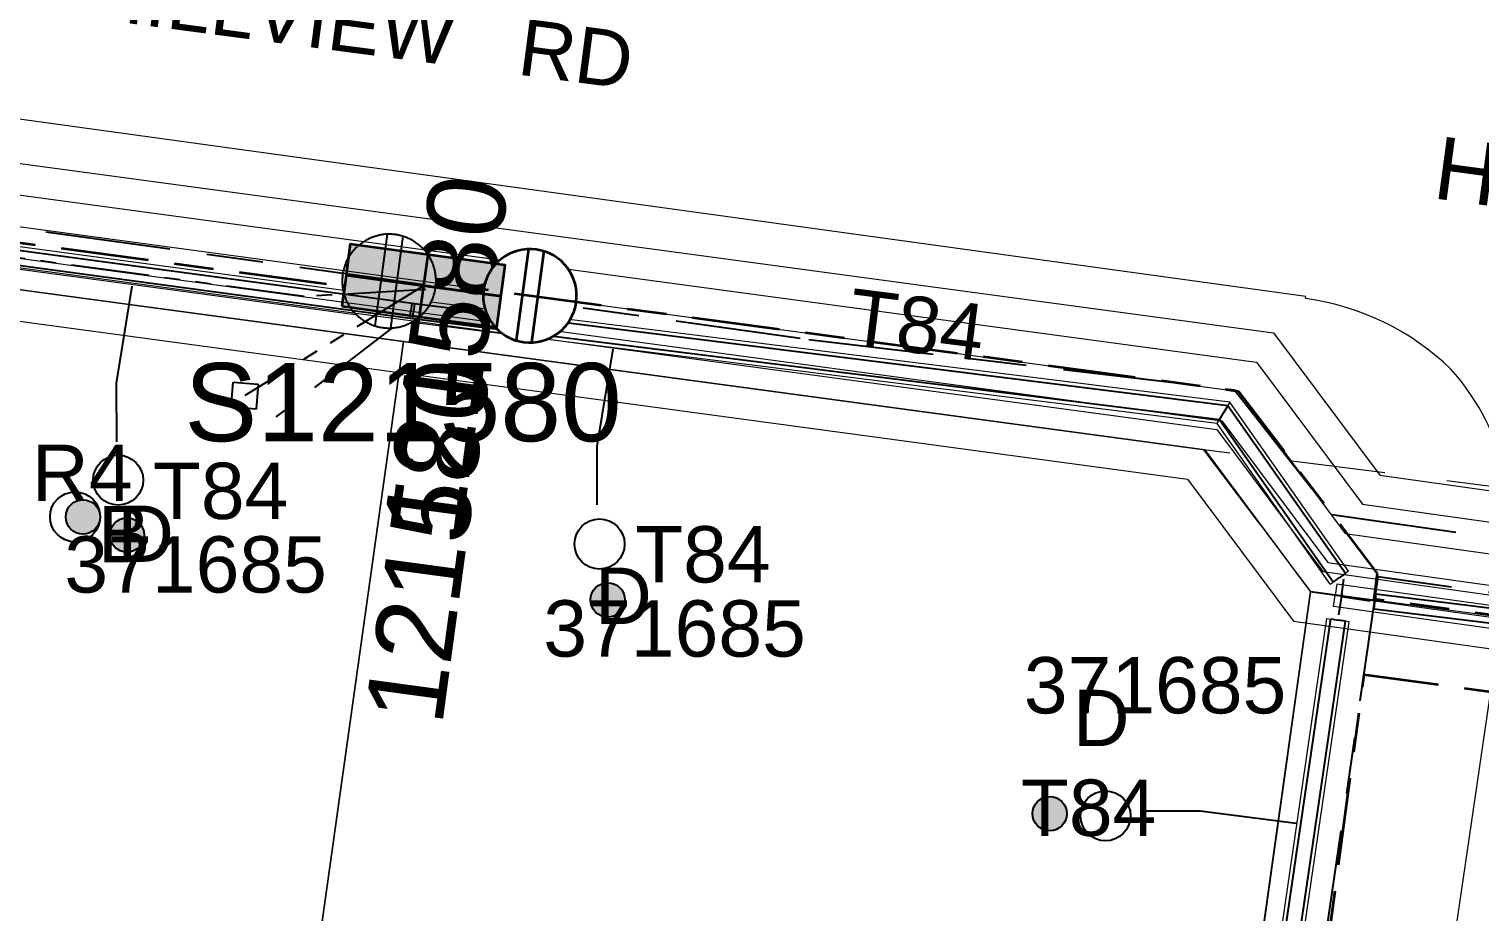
# Model space of a CAD drawing. Header units: metres. Extents: x 0 to 309348, y 0 to 6272736.
# Drawn here: x 308957.85 to 309004.22, y 6271779.44 to 6271807.65 of the extents above; entities that cross this region are included whole.
import ezdxf
from ezdxf.enums import TextEntityAlignment as Align

# ---------------------------------------------------------------- set-up
doc = ezdxf.new("R2010")
doc.units = ezdxf.units.M
for name, pattern in [('Cable Exist UG', [8.2, 4, -1.2, 1.8, -1.2]), ('Dash', [5, 3, -2]), ('PHANTOMX2', [5, 2.5, -0.5, 0.5, -0.5, 0.5, -0.5])]:
    doc.linetypes.add(name, pattern=pattern)
doc.layers.get('0').update_dxf_attribs({"color": 6})
for name, color, linetype, lineweight in [('_User Miscellaneous1', 30, 'Continuous', 13), ('_User_HV_Exist', 1, 'Continuous', 35), ('_User_LV_Exist', 5, 'Continuous', 35), ('_User_SL_Exist', 4, 'Continuous', 35), ('Cadastre Developer_SP_EXT', 98, 'Continuous', 15), ('Cadastre Land Parcels_SP_EXT', 118, 'Continuous', 15), ('Cadastre Roads_SP_EXT', 218, 'Continuous', 15), ('Cadastre Roads_SP_NEW', 214, 'Continuous', 15), ('Mains_LV_EXT', 163, 'Continuous', 25)]:
    doc.layers.add(name, color=color, linetype=linetype, lineweight=lineweight)
doc.layers.add('_User Miscellaneous10', color=252, linetype='Continuous', lineweight=13, plot=False, transparency=0.85)
for name, color, linetype in [('Duct_SP_EXT', 30, 'Continuous'), ('Equip_LV_EXT', 7, 'Continuous'), ('Services_SP_EXT', 42, 'PHANTOMX2'), ('SupportsUG_SP_LV_EXT', 7, 'Continuous'), ('Trench_SP_EXT', 7, 'Continuous')]:
    doc.layers.add(name, color=color, linetype=linetype)
doc.styles.add('ARIAL', font='arial.ttf', dxfattribs={"height": 2})
doc.styles.add('iecARIAL', font='arial.ttf', dxfattribs={"height": 2})
doc.styles.get("Standard").update_dxf_attribs({"font": 'arial.ttf'})
doc.linetypes.add('Cable New UG', pattern='A,7,-0.25,["x",Standard,S=2,R=0,X=0.2,Y=-0.8],-2.1', length=9.35)

# ---------------------------------------------------------------- blocks, each defined once
blk = doc.blocks.new('PILLAR_EXT')
blk.add_hatch(color=256).paths.add_polyline_path([(2.5, -1), (2.5, 1), (-2.5, 1), (-2.5, -1)])
for p, q in [((0, -1), (0, 1)), ((2.5, 0), (-2.5, 0))]:
    blk.add_line(p, q)
at = {"ltscale": 10}
blk.add_line((-2.5, 0), (2.5, 0), dxfattribs=at)
blk.add_lwpolyline([(2.5, 1), (1.25, 1), (-1.25, 1), (-2.5, 1), (-2.5, -1), (2.5, -1)], close=True)
for tag, p, flags in [('SUBURB', (0, 2), 1), ('STREETNAME', (0, 1.8), 9), ('PARENT', (0, 1.6), 9), ('NOTES', (0, 1.4), 9), ('LOCATION', (0, 1.2), 9), ('LEGEND', (0, 1), 9), ('SUPPORT_TYPE', (0, 0.6), 9), ('USAGE', (0, 0.8), 9), ('OWNED_BY', (0, 0.2), 9), ('STATE', (0, 0.4), 9)]:
    blk.add_attdef(tag, p, '', height=0.2, rotation=180, dxfattribs=dict(flags=flags))
at = {"width": 0.9, "flags": 8}
blk.add_attdef('ASSET_NUM', text='', height=2, rotation=270, dxfattribs=at).set_placement((2, -4), align=Align.MIDDLE_LEFT)
blk = doc.blocks.new('DUCT_EXT')
blk.add_circle((0, 0.8), 0.8)
at = {"flags": 1}
blk.add_attdef('Z', (0, 0), '', height=0.2, dxfattribs=at)
at = {"flags": 9}
for tag, p in [('DUCT_CODE', (0, 0)), ('XSECT_TYPE', (0, -0.2)), ('FB_REFERENCE', (0, -0.4)), ('STATE', (0, -0.6)), ('NOTES', (0, -0.8))]:
    blk.add_attdef(tag, text='', height=0.2, dxfattribs=at).set_placement(p, align=Align.MIDDLE_LEFT)
blk = doc.blocks.new('CCP_EXT')
at = {"flags": 9}
for tag, p in [('OWNED_BY', (0, -1)), ('USAGE', (0, -1.2)), ('LEGEND', (0, -1.4)), ('STATE', (0, -1.8)), ('LIFE_SUPPORT', (0, -1.6)), ('NOTES', (0, -2))]:
    blk.add_attdef(tag, text='', height=0.2, dxfattribs=at).set_placement(p, align=Align.MIDDLE_LEFT)
blk.add_wipeout([(0, 0.566), (0.566, 0), (0, -0.566), (-0.566, 0)])
blk.add_lwpolyline([(-0.566, 0), (0, 0.566), (0.566, 0), (0, -0.566), (-0.566, 0)])
at = {"flags": 1}
blk.add_attdef('Z', (0, 0), '', height=0.2, dxfattribs=at)
at = {"flags": 9}
for tag, p in [('CCP_TYPE', (0, 0)), ('CONSTRUCTED_VOLTAGE', (0, -0.2)), ('NO_PHASES', (0, -0.4)), ('OPERATING_VOLTAGE', (0, -0.6)), ('ORIENTATION', (0, -0.8))]:
    blk.add_attdef(tag, text='', height=0.2, dxfattribs=at).set_placement(p, align=Align.MIDDLE_LEFT)
blk = doc.blocks.new('LV_UG_LINKS_CLOSED_EXT')
at = {"layer": 'Equip_LV_EXT'}
for tag, flags, p in [('ACTUAL_STATUS', 9, (3, -2)), ('CONSTRUCTED_VOLTAGE', 9, (3, -2.2)), ('NO_PHASES', 9, (3, -2.4)), ('OPERATING_VOLTAGE', 9, (3, -2.6)), ('ORIENTATION', 9, (3, -2.8)), ('STATE', 9, (3, -3)), ('SWITCH_TYPE', 9, (3, -3.2)), ('OWNED_BY', 9, (3, -3.8)), ('USAGE', 9, (3, -3.4)), ('NOTES', 9, (3, -3.6)), ('OPERATED_BY', 9, (3, -4)), ('MAINTAINED_BY', 9, (3, -4.2)), ('TYPE', 9, (3, -4.6)), ('NUMBER_OF_PHASES', 9, (3, -4.4)), ('Z', 1, (3, -4.8))]:
    blk.add_attdef(tag, text='', height=0.2, dxfattribs=dict(at, flags=flags)).set_placement(p, align=Align.MIDDLE_LEFT)
blk.add_wipeout([(4, 1.5), (3.963, 1.5), (3.926, 1.498), (3.89, 1.496), (3.853, 1.493), (3.816, 1.489), (3.78, 1.484), (3.744, 1.478), (3.707, 1.471), (3.671, 1.464), (3.636, 1.455), (3.6, 1.446), (3.565, 1.435), (3.529, 1.424), (3.495, 1.412), (3.46, 1.399), (3.426, 1.386), (3.392, 1.371), (3.359, 1.356), (3.326, 1.34), (3.293, 1.323), (3.261, 1.305), (3.229, 1.287), (3.198, 1.267), (3.167, 1.247), (3.136, 1.226), (3.106, 1.205), (3.077, 1.183), (3.048, 1.16), (3.02, 1.136), (2.993, 1.111), (2.966, 1.086), (2.939, 1.061), (2.914, 1.034), (2.889, 1.007), (2.864, 0.98), (2.84, 0.952), (2.817, 0.923), (2.795, 0.894), (2.774, 0.864), (2.753, 0.833), (2.733, 0.802), (2.713, 0.771), (2.695, 0.739), (2.677, 0.707), (2.66, 0.674), (2.644, 0.641), (2.629, 0.608), (2.614, 0.574), (2.601, 0.54), (2.588, 0.505), (2.576, 0.471), (2.565, 0.435), (2.554, 0.4), (2.545, 0.364), (2.536, 0.329), (2.529, 0.293), (2.522, 0.256), (2.516, 0.22), (2.511, 0.184), (2.507, 0.147), (2.504, 0.11), (2.502, 0.074), (2.5, 0.037), (2.5, 0), (2.5, -0.037), (2.502, -0.074), (2.504, -0.11), (2.507, -0.147), (2.511, -0.184), (2.516, -0.22), (2.522, -0.256), (2.529, -0.293), (2.536, -0.329), (2.545, -0.364), (2.554, -0.4), (2.565, -0.435), (2.576, -0.471), (2.588, -0.505), (2.601, -0.54), (2.614, -0.574), (2.629, -0.608), (2.644, -0.641), (2.66, -0.674), (2.677, -0.707), (2.695, -0.739), (2.713, -0.771), (2.733, -0.802), (2.753, -0.833), (2.774, -0.864), (2.795, -0.894), (2.817, -0.923), (2.84, -0.952), (2.864, -0.98), (2.889, -1.007), (2.914, -1.034), (2.939, -1.061), (2.966, -1.086), (2.993, -1.111), (3.02, -1.136), (3.048, -1.16), (3.077, -1.183), (3.106, -1.205), (3.136, -1.226), (3.167, -1.247), (3.198, -1.267), (3.229, -1.287), (3.261, -1.305), (3.293, -1.323), (3.326, -1.34), (3.359, -1.356), (3.392, -1.371), (3.426, -1.386), (3.46, -1.399), (3.495, -1.412), (3.529, -1.424), (3.565, -1.435), (3.6, -1.446), (3.636, -1.455), (3.671, -1.464), (3.707, -1.471), (3.744, -1.478), (3.78, -1.484), (3.816, -1.489), (3.853, -1.493), (3.89, -1.496), (3.926, -1.498), (3.963, -1.5), (4, -1.5), (4.037, -1.5), (4.074, -1.498), (4.11, -1.496), (4.147, -1.493), (4.184, -1.489), (4.22, -1.484), (4.256, -1.478), (4.293, -1.471), (4.329, -1.464), (4.364, -1.455), (4.4, -1.446), (4.435, -1.435), (4.471, -1.424), (4.505, -1.412), (4.54, -1.399), (4.574, -1.386), (4.608, -1.371), (4.641, -1.356), (4.674, -1.34), (4.707, -1.323), (4.739, -1.305), (4.771, -1.287), (4.802, -1.267), (4.833, -1.247), (4.864, -1.226), (4.894, -1.205), (4.923, -1.183), (4.952, -1.16), (4.98, -1.136), (5.007, -1.111), (5.034, -1.086), (5.061, -1.061), (5.086, -1.034), (5.111, -1.007), (5.136, -0.98), (5.16, -0.952), (5.183, -0.923), (5.205, -0.894), (5.226, -0.864), (5.247, -0.833), (5.267, -0.802), (5.287, -0.771), (5.305, -0.739), (5.323, -0.707), (5.34, -0.674), (5.356, -0.641), (5.371, -0.608), (5.386, -0.574), (5.399, -0.54), (5.412, -0.505), (5.424, -0.471), (5.435, -0.435), (5.446, -0.4), (5.455, -0.364), (5.464, -0.329), (5.471, -0.293), (5.478, -0.256), (5.484, -0.22), (5.489, -0.184), (5.493, -0.147), (5.496, -0.11), (5.498, -0.074), (5.5, -0.037), (5.5, 0), (5.5, 0.037), (5.498, 0.074), (5.496, 0.11), (5.493, 0.147), (5.489, 0.184), (5.484, 0.22), (5.478, 0.256), (5.471, 0.293), (5.464, 0.329), (5.455, 0.364), (5.446, 0.4), (5.435, 0.435), (5.424, 0.471), (5.412, 0.505), (5.399, 0.54), (5.386, 0.574), (5.371, 0.608), (5.356, 0.641), (5.34, 0.674), (5.323, 0.707), (5.305, 0.739), (5.287, 0.771), (5.267, 0.802), (5.247, 0.833), (5.226, 0.864), (5.205, 0.894), (5.183, 0.923), (5.16, 0.952), (5.136, 0.98), (5.111, 1.007), (5.086, 1.034), (5.061, 1.061), (5.034, 1.086), (5.007, 1.111), (4.98, 1.136), (4.952, 1.16), (4.923, 1.183), (4.894, 1.205), (4.864, 1.226), (4.833, 1.247), (4.802, 1.267), (4.771, 1.287), (4.739, 1.305), (4.707, 1.323), (4.674, 1.34), (4.641, 1.356), (4.608, 1.371), (4.574, 1.386), (4.54, 1.399), (4.505, 1.412), (4.471, 1.424), (4.435, 1.435), (4.4, 1.446), (4.364, 1.455), (4.329, 1.464), (4.293, 1.471), (4.256, 1.478), (4.22, 1.484), (4.184, 1.489), (4.147, 1.493), (4.11, 1.496), (4.074, 1.498), (4.037, 1.5)]).dxf.layer = 'Equip_LV_EXT'
for p, q in [((3.75, 1.479), (3.75, -1.479)), ((4.25, 1.479), (4.25, -1.479))]:
    blk.add_line(p, q, dxfattribs=at)
at = {"layer": 'Equip_LV_EXT', "flags": 128}
blk.add_lwpolyline([(4, 1.5), (3.963, 1.5), (3.926, 1.498), (3.89, 1.496), (3.853, 1.493), (3.816, 1.489), (3.78, 1.484), (3.744, 1.478), (3.707, 1.471), (3.671, 1.464), (3.636, 1.455), (3.6, 1.446), (3.565, 1.435), (3.529, 1.424), (3.495, 1.412), (3.46, 1.399), (3.426, 1.386), (3.392, 1.371), (3.359, 1.356), (3.326, 1.34), (3.293, 1.323), (3.261, 1.305), (3.229, 1.287), (3.198, 1.267), (3.167, 1.247), (3.136, 1.226), (3.106, 1.205), (3.077, 1.183), (3.048, 1.16), (3.02, 1.136), (2.993, 1.111), (2.966, 1.086), (2.939, 1.061), (2.914, 1.034), (2.889, 1.007), (2.864, 0.98), (2.84, 0.952), (2.817, 0.923), (2.795, 0.894), (2.774, 0.864), (2.753, 0.833), (2.733, 0.802), (2.713, 0.771), (2.695, 0.739), (2.677, 0.707), (2.66, 0.674), (2.644, 0.641), (2.629, 0.608), (2.614, 0.574), (2.601, 0.54), (2.588, 0.505), (2.576, 0.471), (2.565, 0.435), (2.554, 0.4), (2.545, 0.364), (2.536, 0.329), (2.529, 0.293), (2.522, 0.256), (2.516, 0.22), (2.511, 0.184), (2.507, 0.147), (2.504, 0.11), (2.502, 0.074), (2.5, 0.037), (2.5, 0), (2.5, -0.037), (2.502, -0.074), (2.504, -0.11), (2.507, -0.147), (2.511, -0.184), (2.516, -0.22), (2.522, -0.256), (2.529, -0.293), (2.536, -0.329), (2.545, -0.364), (2.554, -0.4), (2.565, -0.435), (2.576, -0.471), (2.588, -0.505), (2.601, -0.54), (2.614, -0.574), (2.629, -0.608), (2.644, -0.641), (2.66, -0.674), (2.677, -0.707), (2.695, -0.739), (2.713, -0.771), (2.733, -0.802), (2.753, -0.833), (2.774, -0.864), (2.795, -0.894), (2.817, -0.923), (2.84, -0.952), (2.864, -0.98), (2.889, -1.007), (2.914, -1.034), (2.939, -1.061), (2.966, -1.086), (2.993, -1.111), (3.02, -1.136), (3.048, -1.16), (3.077, -1.183), (3.106, -1.205), (3.136, -1.226), (3.167, -1.247), (3.198, -1.267), (3.229, -1.287), (3.261, -1.305), (3.293, -1.323), (3.326, -1.34), (3.359, -1.356), (3.392, -1.371), (3.426, -1.386), (3.46, -1.399), (3.495, -1.412), (3.529, -1.424), (3.565, -1.435), (3.6, -1.446), (3.636, -1.455), (3.671, -1.464), (3.707, -1.471), (3.744, -1.478), (3.78, -1.484), (3.816, -1.489), (3.853, -1.493), (3.89, -1.496), (3.926, -1.498), (3.963, -1.5), (4, -1.5), (4.037, -1.5), (4.074, -1.498), (4.11, -1.496), (4.147, -1.493), (4.184, -1.489), (4.22, -1.484), (4.256, -1.478), (4.293, -1.471), (4.329, -1.464), (4.364, -1.455), (4.4, -1.446), (4.435, -1.435), (4.471, -1.424), (4.505, -1.412), (4.54, -1.399), (4.574, -1.386), (4.608, -1.371), (4.641, -1.356), (4.674, -1.34), (4.707, -1.323), (4.739, -1.305), (4.771, -1.287), (4.802, -1.267), (4.833, -1.247), (4.864, -1.226), (4.894, -1.205), (4.923, -1.183), (4.952, -1.16), (4.98, -1.136), (5.007, -1.111), (5.034, -1.086), (5.061, -1.061), (5.086, -1.034), (5.111, -1.007), (5.136, -0.98), (5.16, -0.952), (5.183, -0.923), (5.205, -0.894), (5.226, -0.864), (5.247, -0.833), (5.267, -0.802), (5.287, -0.771), (5.305, -0.739), (5.323, -0.707), (5.34, -0.674), (5.356, -0.641), (5.371, -0.608), (5.386, -0.574), (5.399, -0.54), (5.412, -0.505), (5.424, -0.471), (5.435, -0.435), (5.446, -0.4), (5.455, -0.364), (5.464, -0.329), (5.471, -0.293), (5.478, -0.256), (5.484, -0.22), (5.489, -0.184), (5.493, -0.147), (5.496, -0.11), (5.498, -0.074), (5.5, -0.037), (5.5, 0), (5.5, 0.037), (5.498, 0.074), (5.496, 0.11), (5.493, 0.147), (5.489, 0.184), (5.484, 0.22), (5.478, 0.256), (5.471, 0.293), (5.464, 0.329), (5.455, 0.364), (5.446, 0.4), (5.435, 0.435), (5.424, 0.471), (5.412, 0.505), (5.399, 0.54), (5.386, 0.574), (5.371, 0.608), (5.356, 0.641), (5.34, 0.674), (5.323, 0.707), (5.305, 0.739), (5.287, 0.771), (5.267, 0.802), (5.247, 0.833), (5.226, 0.864), (5.205, 0.894), (5.183, 0.923), (5.16, 0.952), (5.136, 0.98), (5.111, 1.007), (5.086, 1.034), (5.061, 1.061), (5.034, 1.086), (5.007, 1.111), (4.98, 1.136), (4.952, 1.16), (4.923, 1.183), (4.894, 1.205), (4.864, 1.226), (4.833, 1.247), (4.802, 1.267), (4.771, 1.287), (4.739, 1.305), (4.707, 1.323), (4.674, 1.34), (4.641, 1.356), (4.608, 1.371), (4.574, 1.386), (4.54, 1.399), (4.505, 1.412), (4.471, 1.424), (4.435, 1.435), (4.4, 1.446), (4.364, 1.455), (4.329, 1.464), (4.293, 1.471), (4.256, 1.478), (4.22, 1.484), (4.184, 1.489), (4.147, 1.493), (4.11, 1.496), (4.074, 1.498), (4.037, 1.5)], close=True, dxfattribs=at)
blk = doc.blocks.new('CABLE_LARGE_EXT')
h = blk.add_hatch(color=256)
edge = h.paths.add_edge_path()
edge.add_arc((0, 0.55), 0.55, 0, 360)
blk.add_circle((0, 0.55), 0.55)
at = {"flags": 1}
blk.add_attdef('Z', (0, 0), '', height=0.2, dxfattribs=at)
at = {"flags": 9}
for tag, p in [('COND_CODE', (0, 0)), ('STATE', (0, -0.4)), ('FB_REFERENCE', (0, -0.2)), ('XSECT_SIZE', (0, -0.6)), ('NOTES', (0, -0.8))]:
    blk.add_attdef(tag, text='', height=0.2, dxfattribs=at).set_placement(p, align=Align.MIDDLE_LEFT)
blk = doc.blocks.new('LV_UG_LINKS_NC')
blk.add_wipeout([(0.326, 0.932), (0.219, 0.778), (0.131, 0.612), (0.065, 0.436), (0.022, 0.254), (0.002, 0.067), (0.005, -0.12), (0.032, -0.306), (0.082, -0.487), (0.154, -0.66), (0.247, -0.823), (0.36, -0.973), (0.491, -1.107), (0.637, -1.224), (0.798, -1.322), (0.969, -1.399), (1.148, -1.453), (1.333, -1.485), (1.52, -1.494), (1.707, -1.479), (1.891, -1.44), (2.068, -1.379), (2.237, -1.296), (2.393, -1.193), (2.536, -1.071), (2.662, -0.932), (2.769, -0.778), (2.857, -0.612), (2.923, -0.436), (2.966, -0.254), (2.986, -0.067), (2.983, 0.12), (2.956, 0.306), (2.906, 0.487), (2.834, 0.66), (2.741, 0.823), (2.628, 0.973), (2.497, 1.107), (2.351, 1.224), (2.19, 1.322), (2.019, 1.399), (1.84, 1.453), (1.655, 1.485), (1.468, 1.494), (1.281, 1.479), (1.097, 1.44), (0.92, 1.379), (0.751, 1.296), (0.595, 1.193), (0.452, 1.071)])
for p, q in [((1.245, 1.473), (1.245, -1.473)), ((1.743, 1.473), (1.743, -1.473))]:
    blk.add_line(p, q)
blk.add_lwpolyline([(2.988, 0, 1), (0, 0, 1)], format="xyb", close=True)

msp = doc.modelspace()

# ---------------------------------------------------------------- linework, layer by layer
at = {"layer": '_User Miscellaneous1'}
for p, q in [((308970.19044, 6271798.98817), (308955.33243, 6271800.99632)), ((308970.09401, 6271798.27466), (308955.23591, 6271800.28282)), ((308970.00602, 6271798.28658), (308970.05079, 6271798.64379)), ((308970.09556, 6271799.00099), (308970.05079, 6271798.64379)), ((308970.09401, 6271798.27466), (308970.14222, 6271798.63141)), ((308996.23246, 6271795.72521), (308970.09556, 6271799.00099)), ((308970.19044, 6271798.98817), (308970.14222, 6271798.63141)), ((308995.8263, 6271795.05049), (308970.00602, 6271798.28658)), ((308995.8263, 6271795.05049), (308996.02938, 6271795.38785)), ((308996.23246, 6271795.72521), (308996.02938, 6271795.38785)), ((309000.02016, 6271790.32603), (308996.23246, 6271795.72521)), ((308999.43073, 6271789.91253), (308995.8263, 6271795.05049)), ((309000.02016, 6271790.32603), (308999.72545, 6271790.11928)), ((308999.43073, 6271789.91253), (308999.72545, 6271790.11928)), ((308999.64489, 6271789.91677), (308999.59487, 6271789.56027)), ((309015.65079, 6271787.67107), (308999.64489, 6271789.91677)), ((308999.54485, 6271789.20376), (308999.59487, 6271789.56027)), ((309015.55075, 6271786.95805), (308999.54485, 6271789.20376)), ((308997.06908, 6271773.3238), (308999.33332, 6271788.81974)), ((308997.7826, 6271773.22713), (309000.04576, 6271788.71564)), ((308999.33332, 6271788.81974), (308999.68954, 6271788.76769)), ((309000.04576, 6271788.71564), (308999.68954, 6271788.76769))]:
    msp.add_line(p, q, dxfattribs=at)
at = {"layer": '_User_LV_Exist', "linetype": 'Cable Exist UG', "ltscale": 0.7, "flags": 128}
for points in [[(308967.35527, 6271799.49673), (308967.35527, 6271799.49673), (308961.17807, 6271800.32882), (308956.11493, 6271801.01084), (308925.37836, 6271805.16612)], [(308967.35527, 6271799.49673), (308967.35527, 6271799.49673), (308961.17807, 6271800.32882), (308956.11493, 6271801.01084), (308925.37836, 6271805.16612)], [(309000.84068, 6271789.43812), (309000.95128, 6271790.25913), (308996.51642, 6271796.07485), (308972.37826, 6271799.32635)], [(309032.68397, 6271762.94977), (309032.41696, 6271760.96767), (309028.45277, 6271761.50169), (309030.85586, 6271779.34056), (309038.78424, 6271778.27252), (309039.85228, 6271786.2009), (309040.11929, 6271788.183), (309040.3863, 6271790.1651), (309020.44345, 6271792.85161), (309014.62774, 6271788.41677), (309014.19099, 6271785.17466), (309000.51453, 6271787.01703), (308996.99591, 6271760.89721)], [(309032.68397, 6271762.94977), (309032.41696, 6271760.96767), (309028.45277, 6271761.50169), (309030.85586, 6271779.34056), (309038.78424, 6271778.27252), (309039.85228, 6271786.2009), (309040.11929, 6271788.183), (309040.3863, 6271790.1651), (309020.44345, 6271792.85161), (309014.62774, 6271788.41677), (309014.19099, 6271785.17466), (309000.51453, 6271787.01703), (308996.99591, 6271760.89721)], [(309012.53504, 6271787.86277), (309000.84068, 6271789.43812)], [(309012.53504, 6271787.86277), (309000.84068, 6271789.43812)]]:
    msp.add_lwpolyline(points, dxfattribs=at)
at = {"layer": 'Cadastre Developer_SP_EXT', "linetype": 'Dash'}
msp.add_lwpolyline([(308995.39118, 6271794.20876), (308998.80721, 6271789.67616), (308996.52207, 6271773.39035), (308994.42045, 6271758.4131), (308992.31801, 6271743.43667), (308989.78903, 6271725.41461), (308985.37984, 6271722.40979), (309010.59442, 6271715.74483), (309007.11323, 6271721.01114), (309008.45716, 6271730.7), (309010.13747, 6271742.63972), (309011.47008, 6271752.6343), (309013.33842, 6271765.82281), (309015.06882, 6271777.83614), (309016.33853, 6271787.25021), (309021.02414, 6271790.93135), (308995.39118, 6271794.20876)], close=True, dxfattribs=at)
at = {"layer": 'Cadastre Land Parcels_SP_EXT', "linetype": 'Continuous'}
for points in [[(308966.9694, 6271777.38543), (308969.81416, 6271797.66643), (308955.03735, 6271799.66389), (308950.33496, 6271766.1429), (308964.867, 6271762.40908), (308966.9694, 6271777.38543)], [(308998.80722, 6271789.67621), (308995.42841, 6271794.20335), (308969.81416, 6271797.66643), (308966.9694, 6271777.38543), (308996.52205, 6271773.39041), (308998.80722, 6271789.67621)]]:
    msp.add_lwpolyline(points, close=True, dxfattribs=at)
at = {"layer": 'Cadastre Roads_SP_EXT', "linetype": 'Continuous'}
msp.add_lwpolyline([(309016.34606, 6271787.30513), (308998.80722, 6271789.67623), (308996.52213, 6271773.39044), (308994.42045, 6271758.41308), (308992.31789, 6271743.43669), (308989.78899, 6271725.41464), (309007.0412, 6271720.98619), (309016.34606, 6271787.30513)], close=True, dxfattribs=at)
at = {"layer": 'Cadastre Roads_SP_NEW', "color": 4, "linetype": 'Continuous', "ltscale": 2, "transparency": 33554495}
for p, q in [((308998.65202, 6271799.03907), (308998.66071, 6271799.10206)), ((308995.61528, 6271725.16157), (309005.14253, 6271790.43065))]:
    msp.add_line(p, q, dxfattribs=at)
for centre, radius, start, end in [((308997.53684, 6271790.8363), 8.27887, 45.90677, 82.26108), ((308997.59193, 6271791.68167), 7.65307, 350.597075, 41.795561)]:
    msp.add_arc(centre, radius, start, end, dxfattribs=at)
at = {"layer": 'Duct_SP_EXT'}
for p, q in [((308995.894, 6271795.16294), (308996.02938, 6271795.38785)), ((308996.16477, 6271795.61276), (308996.02938, 6271795.38785)), ((308999.92192, 6271790.25711), (308996.16477, 6271795.61276)), ((308999.52897, 6271789.98145), (308995.894, 6271795.16294)), ((308999.52897, 6271789.98145), (308999.72545, 6271790.11928)), ((308999.92192, 6271790.25711), (308999.72545, 6271790.11928)), ((309000.83782, 6271789.11629), (309000.86707, 6271789.3545)), ((309000.89632, 6271789.59271), (309000.86707, 6271789.3545)), ((309014.36026, 6271787.9395), (309000.89632, 6271789.59271)), ((309014.30177, 6271787.46308), (309000.83782, 6271789.11629)), ((308997.188, 6271773.30769), (308999.45206, 6271788.80239)), ((308997.66368, 6271773.24324), (308999.92702, 6271788.73299)), ((308999.45206, 6271788.80239), (308999.68954, 6271788.76769)), ((308999.92702, 6271788.73299), (308999.68954, 6271788.76769))]:
    msp.add_line(p, q, dxfattribs=at)
for points in [[(308960.65025, 6271794.45767), (308960.64755, 6271796.33846), (308961.14563, 6271799.43384)], [(308976.00417, 6271792.45044), (308976.00254, 6271794.32927), (308976.51978, 6271797.4214)], [(308993.39917, 6271782.67151), (308995.28224, 6271782.67469), (308998.35087, 6271782.27972)]]:
    msp.add_lwpolyline(points, dxfattribs=at)
at = {"layer": 'Mains_LV_EXT', "linetype": 'Cable Exist UG'}
msp.add_lwpolyline([(309040.53296, 6271780.87716), (309040.16751, 6271782.68144), (309041.48473, 6271791.83633), (309041.48473, 6271791.83633), (309035.04236, 6271792.66874), (309035.04236, 6271792.66874), (309027.29378, 6271793.86017), (309019.60492, 6271794.95291), (309011.43334, 6271788.68872), (309011.43334, 6271788.68872), (309000.96207, 6271790.15025), (308998.8519, 6271775.66809), (309000.69347, 6271773.84003), (309000.69347, 6271773.84003), (308998.72986, 6271760.06866), (308996.36869, 6271758.08403)], dxfattribs=at)
at = {"layer": 'Trench_SP_EXT', "linetype": 'Cable Exist UG'}
for points in [[(308999.79458, 6271789.516), (308999.86841, 6271790.06978)], [(308999.71308, 6271788.93554), (308999.82387, 6271789.60011)], [(308999.79458, 6271789.516), (309000.71019, 6271789.37902)]]:
    msp.add_lwpolyline(points, dxfattribs=at)

# ---------------------------------------------------------------- block references
at = {"layer": 'Duct_SP_EXT'}
for name, p, rotation in [('DUCT_EXT', (308961.49811, 6271793.24066), 90.08043177349576), ('DUCT_EXT', (308960.12015, 6271792.05839), 89.51030442739325), ('CABLE_LARGE_EXT', (308960.12015, 6271792.05831), 89.51030442739325), ('CABLE_LARGE_EXT', (308961.52899, 6271791.48491), 90.08043177349576), ('DUCT_EXT', (308976.88408, 6271791.19848), 90.08043177349576), ('CABLE_LARGE_EXT', (308976.89637, 6271789.41269), 90.08043177349576)]:
    msp.add_blockref(name, p, dxfattribs=dict(at, rotation=rotation))
for name, p in [('DUCT_EXT', (308992.25732, 6271781.71116)), ('CABLE_LARGE_EXT', (308990.47085, 6271782.03169))]:
    msp.add_blockref(name, p, dxfattribs=at)
at = {"layer": 'SupportsUG_SP_LV_EXT'}
ref = msp.add_blockref('PILLAR_EXT', (308970.45695, 6271799.44999), dxfattribs=dict(at, rotation=172.3021609111011))
ref.add_attrib('ASSET_NUM', '121580', dxfattribs={"layer": '0', "height": 2.5, "rotation": 82.302161, "style": 'iecARIAL'}).set_placement((308971.95695, 6271802.94999), align=Align.MIDDLE_RIGHT)

# ---------------------------------------------------------------- texts
at = {"layer": '_User Miscellaneous10', "color": 128, "ltscale": 20, "style": 'ARIAL'}
msp.add_text('HILLVIEW   RD', height=1.8, rotation=352.494266, dxfattribs=at).set_placement((308968.35804, 6271806.87149), align=Align.CENTER)
at = {"layer": '_User_HV_Exist', "linetype": 'Cable New UG', "insert": (309002.94069, 6271804.23448), "char_height": 2, "attachment_point": 1, "rotation": 352.328224}
msp.add_mtext_dynamic_manual_height_columns('HILLVIEW RD', width=21.9305556, gutter_width=12.5, heights=[0], dxfattribs=at)
at = {"layer": '_User_SL_Exist', "linetype": 'Cable New UG', "insert": (309002.94069, 6271804.23448), "char_height": 2, "attachment_point": 1, "rotation": 352.328224}
msp.add_mtext_dynamic_manual_height_columns('HILLVIEW RD', width=21.9305556, gutter_width=12.5, heights=[0], dxfattribs=at)
at = {"layer": 'Duct_SP_EXT'}
for s, p in [('R4', (308957.94181, 6271792.57142)), ('T84', (308961.80619, 6271791.99647)), ('B', (308960.04553, 6271790.61628)), ('D', (308960.66554, 6271790.6277)), ('T84', (308977.21956, 6271789.96863)), ('371685', (308958.97832, 6271789.64546)), ('D', (308975.9392, 6271788.64198)), ('371685', (308974.28731, 6271787.60027)), ('371685', (308989.64444, 6271785.78529)), ('D', (308991.21033, 6271784.73963)), ('T84', (308989.54909, 6271781.87115))]:
    msp.add_text(s, height=1.8, dxfattribs=at).set_placement(p)
at = {"layer": 'Mains_LV_EXT'}
msp.add_text('T84', height=1.8, rotation=352.795616, dxfattribs=at).set_placement((308983.96222, 6271797.58671))

# ---------------------------------------------------------------- next in the draw order: block references
at = {"layer": 'Services_SP_EXT', "rotation": 130.3021609831189}
msp.add_blockref('CCP_EXT', (308964.74387, 6271795.93969), dxfattribs=at)

# ---------------------------------------------------------------- next in the draw order: linework, layer by layer
at = {"layer": 'Trench_SP_EXT', "linetype": 'Cable Exist UG'}
msp.add_lwpolyline([(308970.14224, 6271798.63141), (308965.74142, 6271795.25706)], dxfattribs=at)

# ---------------------------------------------------------------- next in the draw order: block references
at = {"layer": 'Equip_LV_EXT', "rotation": 172.2953864776098}
msp.add_blockref('LV_UG_LINKS_CLOSED_EXT', (308973.32254, 6271799.06233), dxfattribs=at)

# ---------------------------------------------------------------- next in the draw order: linework, layer by layer
at = {"layer": '_User Miscellaneous10', "flags": 128}
for points in [[(308833.98741, 6271820.10669), (308889.60594, 6271812.54848), (308997.6292, 6271797.94217), (309001.01956, 6271793.39955), (309015.19784, 6271791.41027), (309019.70066, 6271794.95927), (309041.68206, 6271791.98764), (309043.49509, 6271805.13295), (309021.08092, 6271808.22436), (309015.50357, 6271815.27516), (309021.3385, 6271876.34743), (309022.97878, 6271893.51567), (309025.87623, 6271923.84231), (309027.30076, 6271938.75241, -0.16749916), (309041.46705, 6271969.87346, -0.16749916)], [(308833.433, 6271819.17284), (308889.47128, 6271811.55759), (308997.079, 6271797.00746), (309000.46761, 6271792.4672), (309015.48161, 6271790.36066), (309019.98676, 6271793.9115), (309042.53642, 6271790.86305), (309044.62234, 6271805.98694), (309021.6158, 6271809.16005), (309016.53727, 6271815.58025), (309022.33397, 6271876.25232), (309023.97425, 6271893.42057), (309026.87169, 6271923.7472), (309028.29623, 6271938.6573, -0.16749916), (309042.19251, 6271969.18521, -0.16749916)], [(308832.87858, 6271818.23899), (308889.33663, 6271810.5667), (308996.5288, 6271796.07276), (308999.91565, 6271791.53485), (309015.76538, 6271789.31105), (309020.27286, 6271792.86373), (309043.39078, 6271789.73845), (309045.74959, 6271806.84094), (309022.15068, 6271810.09575), (309017.57098, 6271815.88534), (309023.32943, 6271876.15721), (309024.96971, 6271893.32546), (309027.86716, 6271923.65209), (309029.29169, 6271938.56219, -0.16749916), (309042.91798, 6271968.49695, -0.16749916)], [(308832.32417, 6271817.30514), (308889.20197, 6271809.5758), (308995.9786, 6271795.13805), (308999.3637, 6271790.60249), (309016.04916, 6271788.26144), (309020.55896, 6271791.81595), (309044.24514, 6271788.61386), (309046.87685, 6271807.69493), (309022.68556, 6271811.03144), (309018.60468, 6271816.19043), (309024.3249, 6271876.0621), (309025.96518, 6271893.23035), (309028.86263, 6271923.55698), (309030.28716, 6271938.46708, -0.16749916), (309043.64344, 6271967.80869, -0.16749916)], [(308831.76976, 6271816.37129), (308889.06731, 6271808.58491), (308995.42841, 6271794.20335), (308998.81175, 6271789.67014), (309016.33293, 6271787.21183), (309020.84506, 6271790.76818), (309045.0995, 6271787.48926), (309048.0041, 6271808.54892), (309023.22044, 6271811.96714), (309019.63838, 6271816.49552), (309025.32037, 6271875.96699), (309026.96065, 6271893.13524), (309029.8581, 6271923.46187), (309031.28263, 6271938.37197, -0.16749916), (309044.36891, 6271967.12043, -0.16749916)], [(308831.21534, 6271815.43744), (308888.93266, 6271807.59402), (308994.87821, 6271793.26864), (308998.25979, 6271788.73779), (309016.6167, 6271786.16222), (309021.13116, 6271789.7204), (309045.95386, 6271786.36466), (309049.13135, 6271809.40292), (309023.75532, 6271812.90283), (309020.67208, 6271816.80061), (309026.31584, 6271875.87188), (309027.95611, 6271893.04013), (309030.85356, 6271923.36677), (309032.27809, 6271938.27687, -0.16749916), (309045.09437, 6271966.43217, -0.16749916)]]:
    msp.add_lwpolyline(points, format="xyb", dxfattribs=at)
at = {"layer": '_User Miscellaneous10', "color": 4, "flags": 128}
msp.add_lwpolyline([(308832.15785, 6271817.02498), (308889.16157, 6271809.27854), (308995.81355, 6271794.85764), (308999.19811, 6271790.32279), (309016.13429, 6271787.94656), (309020.64479, 6271791.50162), (309044.50145, 6271788.27648), (309047.21502, 6271807.95113), (309022.84602, 6271811.31215), (309018.91479, 6271816.28196), (309024.62354, 6271876.03357), (309026.26382, 6271893.20182), (309029.16127, 6271923.52845), (309030.5858, 6271938.43855, -0.16749916), (309043.86108, 6271967.60221, -0.16749916)], format="xyb", dxfattribs=at)
at = {"layer": 'Duct_SP_EXT'}
for p, q in [((308970.17437, 6271798.86925), (308955.31634, 6271800.8774)), ((308970.11008, 6271798.39358), (308955.252, 6271800.40173)), ((308970.02094, 6271798.40565), (308970.05079, 6271798.64379)), ((308970.08063, 6271798.88192), (308970.05079, 6271798.64379)), ((308996.16477, 6271795.61276), (308970.08063, 6271798.88192)), ((308970.11008, 6271798.39358), (308970.14222, 6271798.63141)), ((308970.17437, 6271798.86925), (308970.14222, 6271798.63141)), ((308995.894, 6271795.16294), (308970.02094, 6271798.40565))]:
    msp.add_line(p, q, dxfattribs=at)
at = {"layer": 'Mains_LV_EXT', "linetype": 'Cable Exist UG'}
for points in [[(308970.46999, 6271799.48173), (308944.05169, 6271803.16671), (308942.27518, 6271805.42519), (308912.93558, 6271809.40346), (308910.72089, 6271807.68417)], [(308970.40959, 6271799.46997), (308982.77291, 6271797.73383), (308982.77291, 6271797.73383), (308996.38354, 6271796.12382), (308999.4937, 6271792.14047), (309010.55314, 6271790.56065), (309019.40289, 6271797.1983), (309027.14046, 6271795.92963), (309035.93483, 6271794.65445), (309042.89746, 6271793.60233), (309041.16024, 6271782.49784), (309040.38239, 6271780.8478)]]:
    msp.add_lwpolyline(points, dxfattribs=at)
at = {"layer": 'Services_SP_EXT'}
for points in [[(308970.52987, 6271799.32996), (308966.6396, 6271799.10384), (308966.6396, 6271799.10384), (308955.55826, 6271800.60185), (308950.15768, 6271797.76707)], [(308970.45694, 6271799.44999), (308964.74394, 6271795.93969)]]:
    msp.add_lwpolyline(points, dxfattribs=at)

# ---------------------------------------------------------------- next in the draw order: block references
at = {"layer": '_User_LV_Exist', "color": 2, "linetype": 'Cable New UG', "rotation": 352.3282238006707}
msp.add_blockref('LV_UG_LINKS_NC', (308972.37826, 6271799.32635), dxfattribs=at)

# ---------------------------------------------------------------- next in the draw order: linework, layer by layer
at = {"layer": '_User_LV_Exist', "linetype": 'Cable Exist UG', "ltscale": 0.7, "flags": 128}
msp.add_lwpolyline([(309000.84068, 6271789.43812), (309000.95128, 6271790.25913), (308996.51642, 6271796.07485), (308972.37826, 6271799.32635)], dxfattribs=at)
at = {"layer": 'Cadastre Roads_SP_NEW', "color": 4, "linetype": 'Continuous', "ltscale": 2, "transparency": 33554495}
msp.add_line((308998.66071, 6271799.10206), (308858.2401, 6271818.46916), dxfattribs=at)

# ---------------------------------------------------------------- next in the draw order: block references
at = {"layer": '_User Miscellaneous1'}
ref = msp.add_blockref('PILLAR_EXT', (308970.45695, 6271799.44999), dxfattribs=dict(at, rotation=172.3021609111011))
ref.add_attrib('ASSET_NUM', '121580', dxfattribs={"layer": '0', "height": 2.5, "rotation": 82.302161, "style": 'iecARIAL'}).set_placement((308971.37011, 6271797.0708), align=Align.MIDDLE_RIGHT)
at = {"layer": '_User_LV_Exist'}
ref = msp.add_blockref('PILLAR_EXT', (308970.45695, 6271799.44999), dxfattribs=dict(at, rotation=172.3021609111011))
ref.add_attrib('ASSET_NUM', 'S121580', dxfattribs={"layer": '0', "height": 2.5, "style": 'iecARIAL'}).set_placement((308976.79565, 6271795.73184), align=Align.MIDDLE_RIGHT)

doc.saveas('drawing.dxf')
